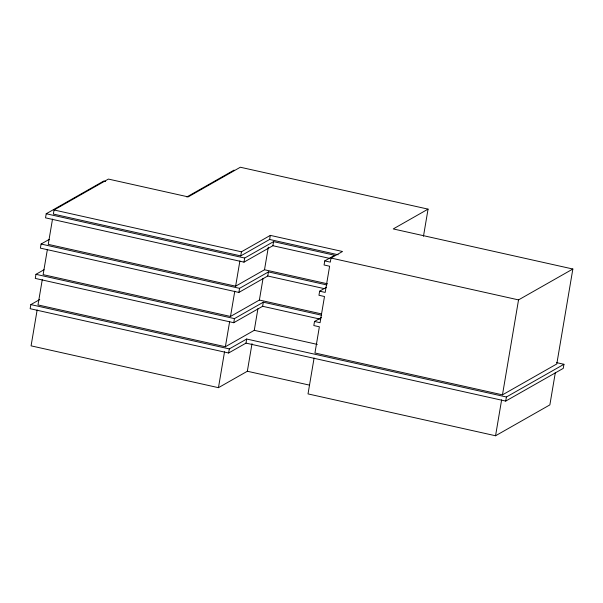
<?xml version="1.0" encoding="UTF-8"?>
<svg xmlns="http://www.w3.org/2000/svg" width="603" height="603" viewBox="0 0 603 603"><rect width="100%" height="100%" fill="white"/><g stroke="black" fill="none" stroke-linecap="round" stroke-linejoin="round"><path stroke-width="0.9" d="M39.76 299.533L30.843 304.605L30.15 308.698L228.627 352.996L246.001 343.122L505.721 401.085L563.255 368.373L563.948 364.28L556.614 362.644M44.072 269.707L35.961 274.32L35.276 278.413L233.753 322.711L262.629 306.286L320.08 319.115M49.197 239.421L41.087 244.034L40.393 248.127L238.871 292.425L267.755 276.001L324.293 288.626M105.608 181.428L103.776 181.021L46.212 213.748L45.519 217.841L243.996 262.139L272.88 245.722L329.411 258.34M37.152 309.942L31.077 345.851L218.459 387.676L247.343 371.252L309.482 385.121M42.278 279.641L37.997 304.93L225.379 346.748L254.262 330.331L317.314 344.403M47.396 249.356L43.122 274.644L230.504 316.462L259.388 300.045L321.527 313.914M52.521 219.07L48.24 244.358L235.63 286.184L264.506 269.76L327.565 283.832M423.472 236.278L428.062 209.128L240.341 167.235L188.189 196.887L108.404 179.076L54.059 209.98L53.365 214.073L240.748 255.898L269.631 239.474L338.17 254.768M218.459 387.676L224.535 351.768M225.379 346.748L229.66 321.459M230.504 316.462L234.786 291.174M235.63 286.184L239.904 260.888M240.748 255.898L241.441 251.805L270.325 235.381L342.512 251.496L331.002 258.039L330.308 262.132L324.761 260.895L324.075 264.988L329.615 266.224L325.19 292.417L319.643 291.181L318.949 295.274L324.497 296.51L320.065 322.703L314.517 321.467L313.824 325.56L319.371 326.796L314.947 352.989L502.472 394.844L556.788 363.963L572.85 269.013L393.246 228.929L428.062 209.128M228.627 352.996L229.321 348.903L246.687 339.029L506.414 396.993L563.948 364.28M233.753 322.711L234.439 318.618L263.323 302.193L321.685 315.226M238.871 292.425L239.564 288.332L268.448 271.915L326.811 284.94M243.996 262.139L244.69 258.046L273.566 241.63L334.665 255.265L324.761 260.895M246.001 343.122L246.687 339.029M247.343 371.252L252.016 343.627M254.262 330.331L257.933 308.653M259.388 300.045L263.051 278.367M264.506 269.76L268.327 247.177M269.631 239.474L270.325 235.381M262.629 306.286L263.323 302.193M267.755 276.001L268.448 271.915M272.88 245.722L273.566 241.63M314.095 358.001L308.02 393.91L495.553 435.765L549.868 404.884L555.318 372.654M495.553 435.765L501.628 399.857M502.472 394.844L518.535 299.895L572.85 269.013M505.721 401.085L506.414 396.993M186.817 196.97L234.1 170.084M319.643 291.181L326.494 287.284M314.517 321.467L321.376 317.562M331.002 258.039L518.535 299.895M54.059 209.98L241.441 251.805M46.212 213.748L244.69 258.046M41.087 244.034L239.564 288.332M35.961 274.32L234.439 318.618M30.843 304.605L229.321 348.903"/></g></svg>
